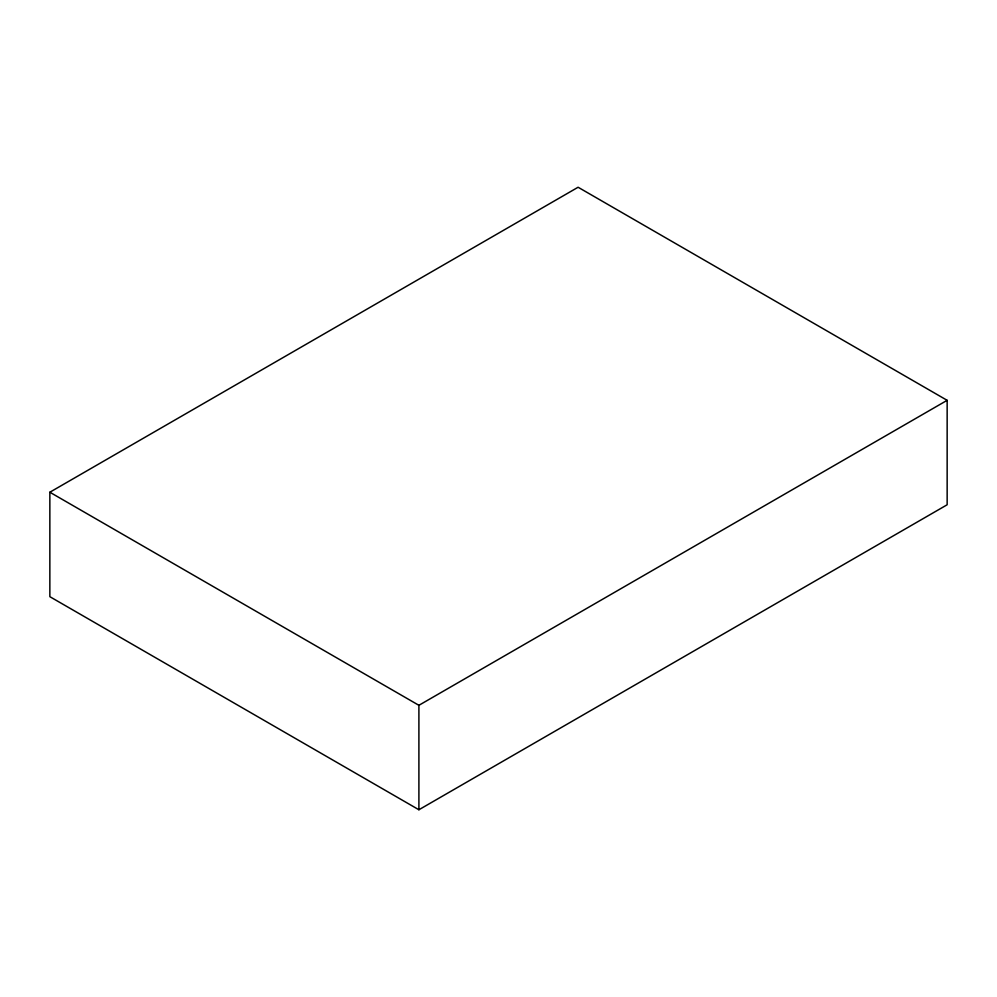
<?xml version="1.0" encoding="UTF-8"?>
<svg xmlns="http://www.w3.org/2000/svg" width="997" height="997" viewBox="0 0 997 997"><rect width="100%" height="100%" fill="white"/><g stroke="black" fill="none" stroke-linecap="round" stroke-linejoin="round"><path stroke-width="1.5" d="M49.85 492.231L578.098 187.249L947.15 400.32L947.15 504.769L418.902 809.751L49.85 596.68L49.85 492.231L418.902 705.303L947.15 400.32M418.902 705.303L418.902 809.751"/></g></svg>
